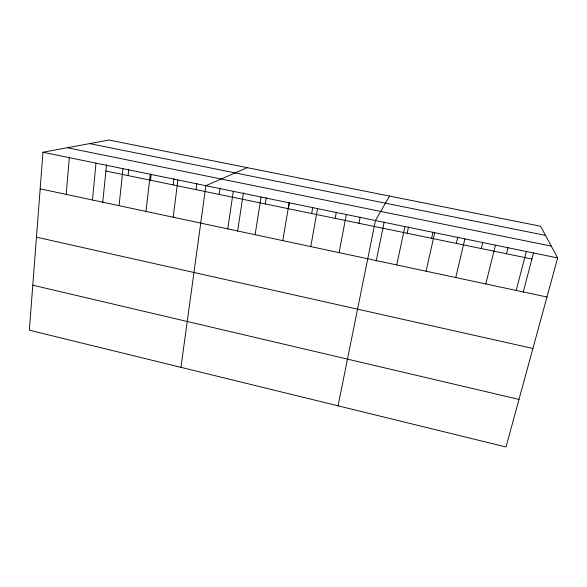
<?xml version="1.0" encoding="UTF-8"?>
<svg xmlns="http://www.w3.org/2000/svg" width="587" height="587" viewBox="0 0 587 587"><rect width="100%" height="100%" fill="white"/><g stroke="black" fill="none" stroke-linecap="round" stroke-linejoin="round"><path stroke-width="0.88" d="M42.968 152.253L29.35 330.202L506.001 446.964L557.65 257.928L540.568 226.244L108.984 140.036L42.968 152.253L557.65 257.928M66.162 194.385L69.332 157.668M92.46 199.998L96.004 163.142M102.747 202.383L106.518 164.639M119.058 205.677L122.984 168.682M128.098 175.601L128.773 169.386M145.965 211.423L150.279 174.288M150.529 180.238L151.255 174.001M173.18 184.912L173.957 178.661M173.187 217.227L177.905 179.96M196.043 189.638L196.88 183.364M180.95 367.337L205.854 185.697L247.23 167.647M219.134 194.407L220.03 188.111M227.763 228.879L233.303 191.333M237.618 231.175L243.407 192.91M255.11 234.719L261.068 197.034M265.302 203.946L266.315 197.614M282.78 240.619L289.156 202.801M288.378 208.715L289.42 202.537M311.668 213.529L312.776 207.328M310.765 246.599L317.582 208.634M335.192 218.386L336.351 212.164M339.081 252.637L346.345 214.541M358.943 223.287L360.169 217.058M338.053 405.822L375.453 220.521L389.526 196.073M376.172 261.193L384.214 221.989M396.724 264.942L404.905 226.567M407.151 233.252L408.493 226.971M431.614 238.3L432.986 232.181M426.052 271.201L434.718 232.687M456.312 243.407L457.75 237.258M455.739 277.541L464.889 238.88M481.267 248.558L482.771 242.394M485.787 283.954L495.428 245.153M506.471 253.767L508.041 247.582M516.193 290.44L526.348 251.5M523.208 292.099L533.561 252.821M89.635 143.617L545.514 235.409M67.344 147.741L551.274 246.1M105.88 171.015L531.932 259.021M40.165 188.838L546.974 297.015M36.467 237.163L532.908 348.473M32.791 285.201L518.989 399.417"/></g></svg>
